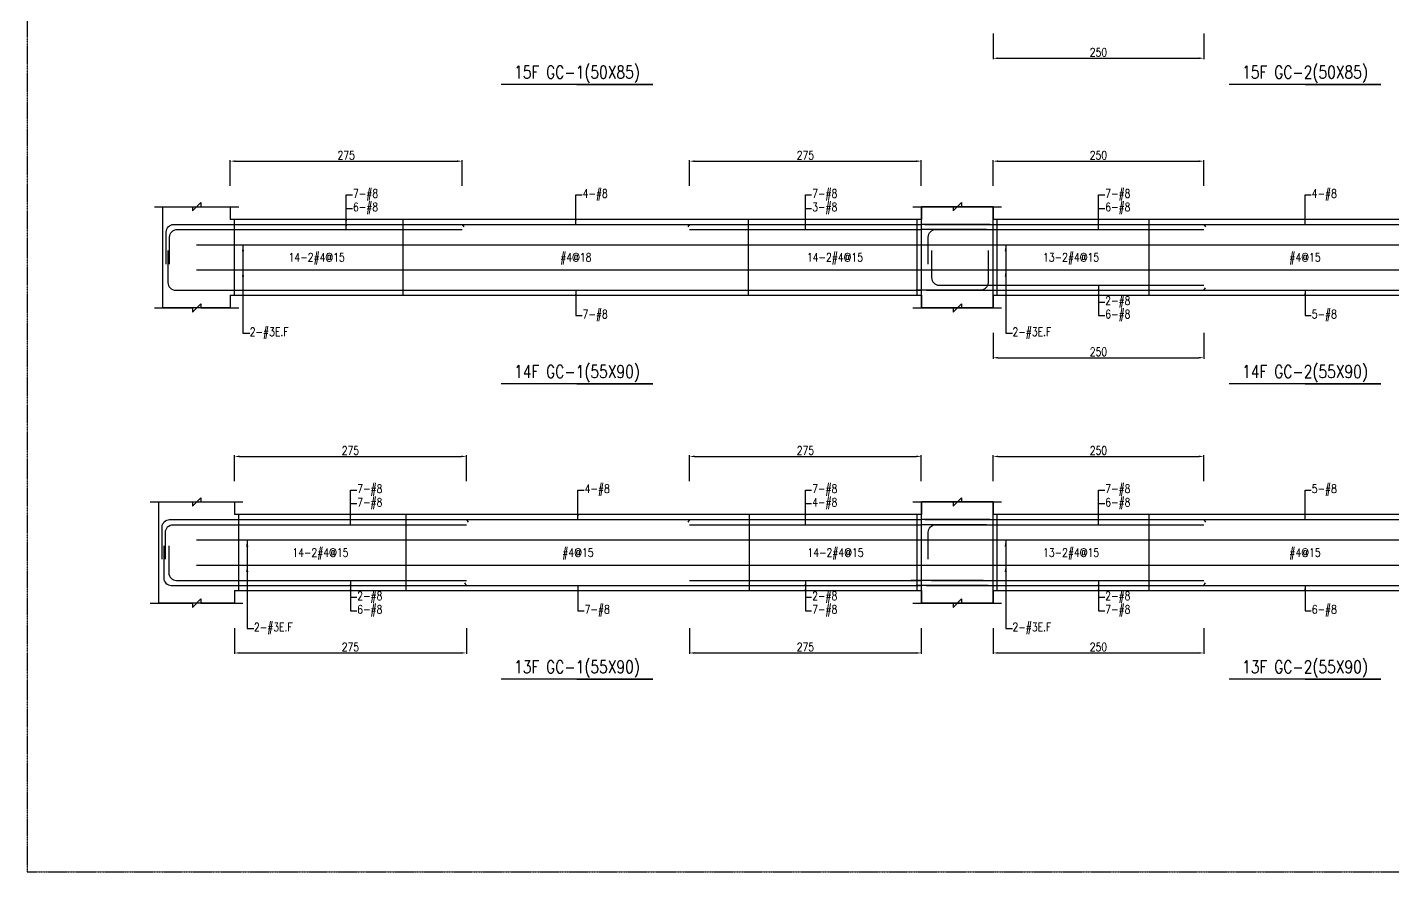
# Model space of a CAD drawing. Header units: millimetres. Extents: x 0 to 84580, y -12276 to 4373.
# Drawn here: x 26145 to 27765, y -6138 to -5137 of the extents above; entities that cross this region are included whole.
import ezdxf
from ezdxf.enums import TextEntityAlignment as Align

# ---------------------------------------------------------------- set-up
doc = ezdxf.new("R2010")
doc.units = ezdxf.units.MM
doc.header["$MEASUREMENT"] = 0
doc.linetypes.add('CENTER', pattern=[2, 1.25, -0.25, 0.25, -0.25])
for name, color, linetype in [('S-DIM', 2, 'Continuous'), ('S-GRID', 1, 'CENTER'), ('S-LEADER', 2, 'Continuous'), ('S-RC', 130, 'Continuous'), ('S-REINF', 6, 'Continuous'), ('S-TEXT', 2, 'Continuous')]:
    doc.layers.add(name, color=color, linetype=linetype)
doc.styles.add('CS4', font='romans.shx', dxfattribs={"width": 0.8, "bigfont": 'lsp.shx'})
doc.styles.get("Standard").update_dxf_attribs({"font": 'arial.ttf'})
doc.dimstyles.new('ISO-25', dxfattribs={"dimtxt": 2.5, "dimasz": 2.5, "dimexe": 1.25, "dimexo": 0.625, "dimtad": 1, "dimtxsty": 'Standard', "dimcen": 2.5, "dimadec": 0, "dimazin": 0, "dimtfac": 1, "dimtmove": 0, "dimatfit": 3, "dimfxl": 0, "dimarcsym": 0})

# ---------------------------------------------------------------- blocks, each defined once
blk = doc.blocks.new('*D1265')
at = {"layer": 'DEFPOINTS', "color": 0, "transparency": 16777216}
for p in [(26665.8, -5645.7), (26390.8, -5675.7), (26665.8, -5675.7)]:
    blk.add_point(p, dxfattribs=at)
at = {"layer": 'S-DIM', "color": 0, "lineweight": -2, "transparency": 16777216}
for p, q in [((26390.8, -5675.1), (26390.8, -5644.4)), ((26396.8, -5645.7), (26659.8, -5645.7)), ((26665.8, -5675.1), (26665.8, -5644.4))]:
    blk.add_line(p, q, dxfattribs=at)
at = {"layer": 'S-DIM', "color": 0, "transparency": 16777216}
for points in [[(26396.8, -5644.7), (26396.8, -5646.7), (26390.8, -5645.7)], [(26659.8, -5644.7), (26659.8, -5646.7), (26665.8, -5645.7)]]:
    blk.add_solid(points, dxfattribs=at)
at = {"layer": 'S-DIM', "color": 0, "transparency": 16777216, "insert": (26528.3, -5638.7), "char_height": 10, "attachment_point": 5, "style": 'CS4'}
blk.add_mtext('275', dxfattribs=at)
blk = doc.blocks.new('*D1266')
at = {"layer": 'DEFPOINTS', "color": 0, "transparency": 16777216}
for p in [(27205.5, -5645.7), (26930.5, -5675.7), (27205.5, -5675.7)]:
    blk.add_point(p, dxfattribs=at)
at = {"layer": 'S-DIM', "color": 0, "lineweight": -2, "transparency": 16777216}
for p, q in [((26930.5, -5675.1), (26930.5, -5644.4)), ((26936.5, -5645.7), (27199.5, -5645.7)), ((27205.5, -5675.1), (27205.5, -5644.4))]:
    blk.add_line(p, q, dxfattribs=at)
at = {"layer": 'S-DIM', "color": 0, "transparency": 16777216}
for points in [[(26936.5, -5644.7), (26936.5, -5646.7), (26930.5, -5645.7)], [(27199.5, -5644.7), (27199.5, -5646.7), (27205.5, -5645.7)]]:
    blk.add_solid(points, dxfattribs=at)
at = {"layer": 'S-DIM', "color": 0, "transparency": 16777216, "insert": (27068, -5638.7), "char_height": 10, "attachment_point": 5, "style": 'CS4'}
blk.add_mtext('275', dxfattribs=at)
blk = doc.blocks.new('*D1267')
at = {"layer": 'DEFPOINTS', "color": 0, "transparency": 16777216}
for p in [(26390.8, -5848.7), (26665.8, -5848.7), (26665.8, -5878.7)]:
    blk.add_point(p, dxfattribs=at)
at = {"layer": 'S-DIM', "color": 0, "lineweight": -2, "transparency": 16777216}
for p, q in [((26390.8, -5849.3), (26390.8, -5879.9)), ((26665.8, -5849.3), (26665.8, -5879.9)), ((26396.8, -5878.7), (26659.8, -5878.7))]:
    blk.add_line(p, q, dxfattribs=at)
at = {"layer": 'S-DIM', "color": 0, "transparency": 16777216}
for points in [[(26396.8, -5877.7), (26396.8, -5879.7), (26390.8, -5878.7)], [(26659.8, -5877.7), (26659.8, -5879.7), (26665.8, -5878.7)]]:
    blk.add_solid(points, dxfattribs=at)
at = {"layer": 'S-DIM', "color": 0, "transparency": 16777216, "insert": (26528.3, -5871.7), "char_height": 10, "attachment_point": 5, "style": 'CS4'}
blk.add_mtext('275', dxfattribs=at)
blk = doc.blocks.new('*D1268')
at = {"layer": 'DEFPOINTS', "color": 0, "transparency": 16777216}
for p in [(26930.5, -5848.7), (27205.5, -5848.7), (27205.5, -5878.7)]:
    blk.add_point(p, dxfattribs=at)
at = {"layer": 'S-DIM', "color": 0, "lineweight": -2, "transparency": 16777216}
for p, q in [((26930.5, -5849.3), (26930.5, -5879.9)), ((27205.5, -5849.3), (27205.5, -5879.9)), ((26936.5, -5878.7), (27199.5, -5878.7))]:
    blk.add_line(p, q, dxfattribs=at)
at = {"layer": 'S-DIM', "color": 0, "transparency": 16777216}
for points in [[(26936.5, -5877.7), (26936.5, -5879.7), (26930.5, -5878.7)], [(27199.5, -5877.7), (27199.5, -5879.7), (27205.5, -5878.7)]]:
    blk.add_solid(points, dxfattribs=at)
at = {"layer": 'S-DIM', "color": 0, "transparency": 16777216, "insert": (27068, -5871.7), "char_height": 10, "attachment_point": 5, "style": 'CS4'}
blk.add_mtext('275', dxfattribs=at)
blk = doc.blocks.new('*D1269')
at = {"layer": 'DEFPOINTS', "color": 0, "transparency": 16777216}
for p in [(26660.8, -5295.7), (26385.8, -5325.7), (26660.8, -5325.7)]:
    blk.add_point(p, dxfattribs=at)
at = {"layer": 'S-DIM', "color": 0, "lineweight": -2, "transparency": 16777216}
for p, q in [((26385.8, -5325.1), (26385.8, -5294.4)), ((26391.8, -5295.7), (26654.8, -5295.7)), ((26660.8, -5325.1), (26660.8, -5294.4))]:
    blk.add_line(p, q, dxfattribs=at)
at = {"layer": 'S-DIM', "color": 0, "transparency": 16777216}
for points in [[(26391.8, -5294.7), (26391.8, -5296.7), (26385.8, -5295.7)], [(26654.8, -5294.7), (26654.8, -5296.7), (26660.8, -5295.7)]]:
    blk.add_solid(points, dxfattribs=at)
at = {"layer": 'S-DIM', "color": 0, "transparency": 16777216, "insert": (26523.3, -5288.7), "char_height": 10, "attachment_point": 5, "style": 'CS4'}
blk.add_mtext('275', dxfattribs=at)
blk = doc.blocks.new('*D1270')
at = {"layer": 'DEFPOINTS', "color": 0, "transparency": 16777216}
for p in [(27205.5, -5295.7), (26930.5, -5325.7), (27205.5, -5325.7)]:
    blk.add_point(p, dxfattribs=at)
at = {"layer": 'S-DIM', "color": 0, "lineweight": -2, "transparency": 16777216}
for p, q in [((26930.5, -5325.1), (26930.5, -5294.4)), ((26936.5, -5295.7), (27199.5, -5295.7)), ((27205.5, -5325.1), (27205.5, -5294.4))]:
    blk.add_line(p, q, dxfattribs=at)
at = {"layer": 'S-DIM', "color": 0, "transparency": 16777216}
for points in [[(26936.5, -5294.7), (26936.5, -5296.7), (26930.5, -5295.7)], [(27199.5, -5294.7), (27199.5, -5296.7), (27205.5, -5295.7)]]:
    blk.add_solid(points, dxfattribs=at)
at = {"layer": 'S-DIM', "color": 0, "transparency": 16777216, "insert": (27068, -5288.7), "char_height": 10, "attachment_point": 5, "style": 'CS4'}
blk.add_mtext('275', dxfattribs=at)
blk = doc.blocks.new('*D1277')
at = {"layer": 'DEFPOINTS', "color": 0, "transparency": 16777216}
for p in [(27540.6, -5645.7), (27290.6, -5675.7), (27540.6, -5675.7)]:
    blk.add_point(p, dxfattribs=at)
at = {"layer": 'S-DIM', "color": 0, "lineweight": -2, "transparency": 16777216}
for p, q in [((27290.6, -5675.1), (27290.6, -5644.4)), ((27296.6, -5645.7), (27534.6, -5645.7)), ((27540.6, -5675.1), (27540.6, -5644.4))]:
    blk.add_line(p, q, dxfattribs=at)
at = {"layer": 'S-DIM', "color": 0, "transparency": 16777216}
for points in [[(27296.6, -5644.7), (27296.6, -5646.7), (27290.6, -5645.7)], [(27534.6, -5644.7), (27534.6, -5646.7), (27540.6, -5645.7)]]:
    blk.add_solid(points, dxfattribs=at)
at = {"layer": 'S-DIM', "color": 0, "transparency": 16777216, "insert": (27415.6, -5638.7), "char_height": 10, "attachment_point": 5, "style": 'CS4'}
blk.add_mtext('250', dxfattribs=at)
blk = doc.blocks.new('*D1279')
at = {"layer": 'DEFPOINTS', "color": 0, "transparency": 16777216}
for p in [(27290.6, -5848.7), (27540.6, -5848.7), (27540.6, -5878.7)]:
    blk.add_point(p, dxfattribs=at)
at = {"layer": 'S-DIM', "color": 0, "lineweight": -2, "transparency": 16777216}
for p, q in [((27290.6, -5849.3), (27290.6, -5879.9)), ((27540.6, -5849.3), (27540.6, -5879.9)), ((27296.6, -5878.7), (27534.6, -5878.7))]:
    blk.add_line(p, q, dxfattribs=at)
at = {"layer": 'S-DIM', "color": 0, "transparency": 16777216}
for points in [[(27296.6, -5877.7), (27296.6, -5879.7), (27290.6, -5878.7)], [(27534.6, -5877.7), (27534.6, -5879.7), (27540.6, -5878.7)]]:
    blk.add_solid(points, dxfattribs=at)
at = {"layer": 'S-DIM', "color": 0, "transparency": 16777216, "insert": (27415.6, -5871.7), "char_height": 10, "attachment_point": 5, "style": 'CS4'}
blk.add_mtext('250', dxfattribs=at)
blk = doc.blocks.new('*D1281')
at = {"layer": 'DEFPOINTS', "color": 0, "transparency": 16777216}
for p in [(27540.6, -5295.7), (27290.6, -5325.7), (27540.6, -5325.7)]:
    blk.add_point(p, dxfattribs=at)
at = {"layer": 'S-DIM', "color": 0, "lineweight": -2, "transparency": 16777216}
for p, q in [((27290.6, -5325.1), (27290.6, -5294.4)), ((27296.6, -5295.7), (27534.6, -5295.7)), ((27540.6, -5325.1), (27540.6, -5294.4))]:
    blk.add_line(p, q, dxfattribs=at)
at = {"layer": 'S-DIM', "color": 0, "transparency": 16777216}
for points in [[(27296.6, -5294.7), (27296.6, -5296.7), (27290.6, -5295.7)], [(27534.6, -5294.7), (27534.6, -5296.7), (27540.6, -5295.7)]]:
    blk.add_solid(points, dxfattribs=at)
at = {"layer": 'S-DIM', "color": 0, "transparency": 16777216, "insert": (27415.6, -5288.7), "char_height": 10, "attachment_point": 5, "style": 'CS4'}
blk.add_mtext('250', dxfattribs=at)
blk = doc.blocks.new('*D1283')
at = {"layer": 'DEFPOINTS', "color": 0, "transparency": 16777216}
for p in [(27290.6, -5498.7), (27540.6, -5498.7), (27540.6, -5528.7)]:
    blk.add_point(p, dxfattribs=at)
at = {"layer": 'S-DIM', "color": 0, "lineweight": -2, "transparency": 16777216}
for p, q in [((27290.6, -5499.3), (27290.6, -5529.9)), ((27540.6, -5499.3), (27540.6, -5529.9)), ((27296.6, -5528.7), (27534.6, -5528.7))]:
    blk.add_line(p, q, dxfattribs=at)
at = {"layer": 'S-DIM', "color": 0, "transparency": 16777216}
for points in [[(27296.6, -5527.7), (27296.6, -5529.7), (27290.6, -5528.7)], [(27534.6, -5527.7), (27534.6, -5529.7), (27540.6, -5528.7)]]:
    blk.add_solid(points, dxfattribs=at)
at = {"layer": 'S-DIM', "color": 0, "transparency": 16777216, "insert": (27415.6, -5521.7), "char_height": 10, "attachment_point": 5, "style": 'CS4'}
blk.add_mtext('250', dxfattribs=at)
blk = doc.blocks.new('*D1287')
at = {"layer": 'DEFPOINTS', "color": 0, "transparency": 16777216}
for p in [(27290.6, -5143.7), (27540.6, -5143.7), (27540.6, -5173.7)]:
    blk.add_point(p, dxfattribs=at)
at = {"layer": 'S-DIM', "color": 0, "lineweight": -2, "transparency": 16777216}
for p, q in [((27290.6, -5144.3), (27290.6, -5174.9)), ((27540.6, -5144.3), (27540.6, -5174.9)), ((27296.6, -5173.7), (27534.6, -5173.7))]:
    blk.add_line(p, q, dxfattribs=at)
at = {"layer": 'S-DIM', "color": 0, "transparency": 16777216}
for points in [[(27296.6, -5172.7), (27296.6, -5174.7), (27290.6, -5173.7)], [(27534.6, -5172.7), (27534.6, -5174.7), (27540.6, -5173.7)]]:
    blk.add_solid(points, dxfattribs=at)
at = {"layer": 'S-DIM', "color": 0, "transparency": 16777216, "insert": (27415.6, -5166.7), "char_height": 10, "attachment_point": 5, "style": 'CS4'}
blk.add_mtext('250', dxfattribs=at)

msp = doc.modelspace()

# ---------------------------------------------------------------- linework, layer by layer
at = {"layer": 'S-GRID'}
msp.add_lwpolyline([(26145, -6138), (29374, -6138), (29374, -4069), (26145, -4069), (26145, -6138)], dxfattribs=at)
at = {"layer": 'S-RC'}
for points in [[(26796.98, -5204.682), (26886.98, -5204.682), (26706.98, -5204.682)], [(27660.63, -5204.682), (27750.63, -5204.682), (27570.63, -5204.682)], [(26295.83, -5349.682), (26340.83, -5349.691), (26340.829, -5354.691), (26350.831, -5344.693), (26350.83, -5349.693), (26395.83, -5349.702)], [(27195.53, -5349.682), (27243.13, -5349.692), (27243.129, -5354.692), (27253.131, -5344.693), (27253.13, -5349.693), (27300.73, -5349.703)], [(27195.63, -5349.682), (27243.13, -5349.692), (27243.129, -5354.692), (27253.131, -5344.693), (27253.13, -5349.693), (27300.63, -5349.703)], [(26385.83, -5454.682), (26385.83, -5469.682), (26305.83, -5469.682), (26305.83, -5349.682), (26385.83, -5349.682), (26385.83, -5364.682)], [(27205.53, -5454.682), (27205.53, -5469.682), (27290.73, -5469.682), (27290.73, -5349.682), (27205.53, -5349.682), (27205.53, -5364.682)], [(27290.63, -5454.682), (27290.63, -5469.682), (27205.63, -5469.682), (27205.63, -5349.682), (27290.63, -5349.682), (27290.63, -5364.682)], [(27205.53, -5364.682), (26385.83, -5364.682)], [(28030.63, -5364.682), (27290.63, -5364.682)], [(26385.83, -5454.682), (27205.53, -5454.682)], [(27290.63, -5454.682), (28030.63, -5454.682)], [(26295.83, -5469.682), (26340.83, -5469.691), (26340.829, -5474.691), (26350.831, -5464.693), (26350.83, -5469.693), (26395.83, -5469.702)], [(27195.53, -5469.682), (27243.13, -5469.692), (27243.129, -5474.692), (27253.131, -5464.693), (27253.13, -5469.693), (27300.73, -5469.703)], [(27195.63, -5469.682), (27243.13, -5469.692), (27243.129, -5474.692), (27253.131, -5464.693), (27253.13, -5469.693), (27300.63, -5469.703)], [(26796.98, -5559.682), (26886.98, -5559.682), (26706.98, -5559.682)], [(27660.63, -5559.682), (27750.63, -5559.682), (27570.63, -5559.682)], [(26290.83, -5699.682), (26340.83, -5699.692), (26340.829, -5704.692), (26350.831, -5694.694), (26350.83, -5699.694), (26400.83, -5699.704)], [(26390.83, -5804.682), (26390.83, -5819.682), (26300.83, -5819.682), (26300.83, -5699.682), (26390.83, -5699.682), (26390.83, -5714.682)], [(27195.53, -5699.682), (27243.13, -5699.692), (27243.129, -5704.692), (27253.131, -5694.693), (27253.13, -5699.693), (27300.73, -5699.703)], [(27195.63, -5699.682), (27243.13, -5699.692), (27243.129, -5704.692), (27253.131, -5694.693), (27253.13, -5699.693), (27300.63, -5699.703)], [(27205.53, -5804.682), (27205.53, -5819.682), (27290.73, -5819.682), (27290.73, -5699.682), (27205.53, -5699.682), (27205.53, -5714.682)], [(27290.63, -5804.682), (27290.63, -5819.682), (27205.63, -5819.682), (27205.63, -5699.682), (27290.63, -5699.682), (27290.63, -5714.682)], [(27205.53, -5714.682), (26390.83, -5714.682)], [(28030.63, -5714.682), (27290.63, -5714.682)], [(26390.83, -5804.682), (27205.53, -5804.682)], [(27290.63, -5804.682), (28030.63, -5804.682)], [(26290.83, -5819.682), (26340.83, -5819.692), (26340.829, -5824.692), (26350.831, -5814.694), (26350.83, -5819.694), (26400.83, -5819.704)], [(27195.53, -5819.682), (27243.13, -5819.692), (27243.129, -5824.692), (27253.131, -5814.693), (27253.13, -5819.693), (27300.73, -5819.703)], [(27195.63, -5819.682), (27243.13, -5819.692), (27243.129, -5824.692), (27253.131, -5814.693), (27253.13, -5819.693), (27300.63, -5819.703)], [(26796.98, -5909.682), (26886.98, -5909.682), (26706.98, -5909.682)], [(27660.63, -5909.682), (27750.63, -5909.682), (27570.63, -5909.682)]]:
    msp.add_lwpolyline(points, dxfattribs=at)
at = {"layer": 'S-REINF'}
for points in [[(26309.83, -5417.682), (26309.83, -5379.682, -0.41421356), (26318.83, -5370.682), (26385.83, -5370.682)], [(26313.83, -5417.682), (26313.83, -5385.682, -0.41421356), (26322.83, -5376.682), (26385.83, -5376.682)], [(27213.63, -5417.682), (27213.63, -5385.682, -0.41421356), (27222.63, -5376.682), (27290.63, -5376.682)], [(26311.83, -5401.682), (26311.83, -5439.682, 0.41421356), (26320.83, -5448.682), (26385.83, -5448.682)], [(27284.73, -5401.682), (27284.73, -5439.682, -0.41421356), (27275.73, -5448.682), (27199.53, -5448.682)], [(27217.63, -5401.682), (27217.63, -5433.682, 0.41421356), (27226.63, -5442.682), (27290.63, -5442.682)], [(26304.83, -5767.682), (26304.83, -5729.682, -0.41421356), (26313.83, -5720.682), (26390.83, -5720.682)], [(26308.83, -5767.682), (26308.83, -5735.682, -0.41421356), (26317.83, -5726.682), (26390.83, -5726.682)], [(27213.63, -5767.682), (27213.63, -5735.682, -0.41421356), (27222.63, -5726.682), (27290.63, -5726.682)], [(26306.83, -5751.682), (26306.83, -5789.682, 0.41421356), (26315.83, -5798.682), (26390.83, -5798.682)], [(26312.83, -5751.682), (26312.83, -5783.682, 0.41421356), (26321.83, -5792.682), (26390.83, -5792.682)]]:
    msp.add_lwpolyline(points, format="xyb", dxfattribs=at)
for points in [[(26385.83, -5370.682), (26660.83, -5370.682)], [(26385.83, -5376.682), (26660.83, -5376.682)], [(26660.83, -5370.682), (26662.83, -5373.682)], [(26660.83, -5370.682), (26930.53, -5370.682)], [(26930.53, -5370.682), (26928.53, -5373.682)], [(26930.53, -5370.682), (27205.53, -5370.682)], [(26930.53, -5376.682), (27205.53, -5376.682)], [(27286.73, -5370.682), (27205.53, -5370.682)], [(27282.73, -5376.682), (27205.53, -5376.682)], [(27209.63, -5370.682), (27290.63, -5370.682)], [(27290.63, -5370.682), (27540.63, -5370.682)], [(27290.63, -5376.682), (27540.63, -5376.682)], [(27540.63, -5370.682), (27542.63, -5373.682)], [(27540.63, -5370.682), (27780.63, -5370.682)], [(26385.83, -5448.682), (27205.53, -5448.682)], [(27211.63, -5448.682), (27290.63, -5448.682)], [(27290.63, -5442.682), (27540.63, -5442.682)], [(27290.63, -5448.682), (27540.63, -5448.682)], [(27540.63, -5448.682), (27542.63, -5445.682)], [(27540.63, -5448.682), (27780.63, -5448.682)], [(26390.83, -5720.682), (26665.83, -5720.682)], [(26390.83, -5726.682), (26665.83, -5726.682)], [(26665.83, -5720.682), (26667.83, -5723.682)], [(26665.83, -5720.682), (26930.53, -5720.682)], [(26930.53, -5720.682), (26928.53, -5723.682)], [(26930.53, -5720.682), (27205.53, -5720.682)], [(26930.53, -5726.682), (27205.53, -5726.682)], [(27286.73, -5720.682), (27205.53, -5720.682)], [(27282.73, -5726.682), (27205.53, -5726.682)], [(27209.63, -5720.682), (27290.63, -5720.682)], [(27290.63, -5720.682), (27540.63, -5720.682)], [(27290.63, -5726.682), (27540.63, -5726.682)], [(27540.63, -5720.682), (27542.63, -5723.682)], [(27540.63, -5720.682), (27780.63, -5720.682)], [(26390.83, -5792.682), (26665.83, -5792.682)], [(26665.83, -5798.682), (26663.83, -5795.682)], [(26930.53, -5792.682), (27205.53, -5792.682)], [(27278.73, -5792.682), (27193.53, -5792.682)], [(27217.63, -5792.682), (27290.63, -5792.682)], [(27290.63, -5792.682), (27540.63, -5792.682)], [(27540.63, -5798.682), (27542.63, -5795.682)], [(26390.83, -5798.682), (26665.83, -5798.682)], [(26665.83, -5798.682), (26930.53, -5798.682)], [(26930.53, -5798.682), (27205.53, -5798.682)], [(27284.73, -5798.682), (27199.53, -5798.682)], [(27211.63, -5798.682), (27290.63, -5798.682)], [(27290.63, -5798.682), (27540.63, -5798.682)], [(27540.63, -5798.682), (27780.63, -5798.682)]]:
    msp.add_lwpolyline(points, dxfattribs=at)
at = {"layer": 'S-REINF', "color": 1}
for points in [[(26390.83, -5454.682), (26390.83, -5364.682)], [(26590.755, -5454.682), (26590.755, -5364.682)], [(27000.605, -5454.682), (27000.605, -5364.682)], [(27200.53, -5454.682), (27200.53, -5364.682)], [(27295.63, -5454.682), (27295.63, -5364.682)], [(27475.63, -5454.682), (27475.63, -5364.682)], [(26345.83, -5394.682), (27248.13, -5394.682)], [(27248.13, -5394.682), (28073.13, -5394.682)], [(26345.83, -5424.682), (27248.13, -5424.682)], [(27248.13, -5424.682), (28073.13, -5424.682)], [(26395.83, -5804.682), (26395.83, -5714.682)], [(26594.505, -5804.682), (26594.505, -5714.682)], [(27001.855, -5804.682), (27001.855, -5714.682)], [(27200.53, -5804.682), (27200.53, -5714.682)], [(27295.63, -5804.682), (27295.63, -5714.682)], [(27475.63, -5804.682), (27475.63, -5714.682)], [(26345.83, -5744.682), (27248.13, -5744.682)], [(27248.13, -5744.682), (28073.13, -5744.682)], [(26345.83, -5774.682), (27248.13, -5774.682)], [(27248.13, -5774.682), (28073.13, -5774.682)]]:
    msp.add_lwpolyline(points, dxfattribs=at)

# ---------------------------------------------------------------- texts
at = {"layer": 'S-LEADER', "char_height": 10, "attachment_point": 4, "style": 'CS4'}
for s, insert in [('7-#8', (26531.33, -5335.682)), ('4-#8', (26803.68, -5335.682)), ('7-#8', (27076.03, -5335.682)), ('7-#8', (27423.63, -5335.682)), ('4-#8', (27668.63, -5335.682)), ('6-#8', (26531.33, -5351.682)), ('3-#8', (27076.03, -5351.682)), ('6-#8', (27423.63, -5351.682)), ('2-#8', (27423.63, -5462.682)), ('7-#8', (26803.68, -5478.682)), ('6-#8', (27423.63, -5478.682)), ('5-#8', (27668.63, -5478.682)), ('7-#8', (26536.33, -5685.682)), ('4-#8', (26806.18, -5685.682)), ('7-#8', (27076.03, -5685.682)), ('7-#8', (27423.63, -5685.682)), ('5-#8', (27668.63, -5685.682)), ('7-#8', (26536.33, -5701.682)), ('4-#8', (27076.03, -5701.682)), ('6-#8', (27423.63, -5701.682)), ('2-#8', (26536.33, -5812.682)), ('2-#8', (27076.03, -5812.682)), ('2-#8', (27423.63, -5812.682)), ('6-#8', (26536.33, -5828.682)), ('7-#8', (26806.18, -5828.682)), ('7-#8', (27076.03, -5828.682)), ('7-#8', (27423.63, -5828.682)), ('6-#8', (27668.63, -5828.682))]:
    msp.add_mtext(s, dxfattribs=dict(at, insert=insert))
at = {"layer": 'S-LEADER', "color": 3, "char_height": 10, "attachment_point": 4, "style": 'CS4'}
for insert in [(26408.83, -5499.682), (27313.63, -5499.682), (26413.83, -5849.682), (27313.63, -5849.682)]:
    msp.add_mtext('2-#3E.F', dxfattribs=dict(at, insert=insert))
at = {"layer": 'S-RC', "style": 'CS4', "width": 0.8}
for s, p in [('15F GC-1(50X85)', (26796.98, -5197.682)), ('15F GC-2(50X85)', (27660.63, -5197.682)), ('14F GC-1(55X90)', (26796.98, -5552.682)), ('14F GC-2(55X90)', (27660.63, -5552.682)), ('13F GC-1(55X90)', (26796.98, -5902.682)), ('13F GC-2(55X90)', (27660.63, -5902.682))]:
    msp.add_text(s, height=15, dxfattribs=at).set_placement(p, align=Align.CENTER)
at = {"layer": 'S-TEXT', "color": 1, "style": 'CS4', "width": 0.8}
for s, p in [('14-2#4@15', (26488.292, -5414.682)), ('#4@18', (26795.68, -5414.682)), ('14-2#4@15', (27103.067, -5414.682)), ('13-2#4@15', (27383.13, -5414.682)), ('#4@15', (27660.63, -5414.682)), ('14-2#4@15', (26492.667, -5764.682)), ('#4@15', (26798.18, -5764.682)), ('14-2#4@15', (27103.692, -5764.682)), ('13-2#4@15', (27383.13, -5764.682)), ('#4@15', (27660.63, -5764.682))]:
    msp.add_text(s, height=10, dxfattribs=at).set_placement(p, align=Align.CENTER)

# ---------------------------------------------------------------- dimensions: what is measured, and where the dimension line sits
at = {"layer": 'S-DIM'}
for p1, p2, distance, picture, middle in [((27290.63, -5143.682), (27540.63, -5143.682), -30, '*D1287', (27415.63, -5166.682)), ((26385.83, -5325.682), (26660.83, -5325.682), 30, '*D1269', (26523.33, -5288.682)), ((26930.53, -5325.682), (27205.53, -5325.682), 30, '*D1270', (27068.03, -5288.682)), ((27290.63, -5325.682), (27540.63, -5325.682), 30, '*D1281', (27415.63, -5288.682)), ((27290.63, -5498.682), (27540.63, -5498.682), -30, '*D1283', (27415.63, -5521.682)), ((26390.83, -5675.682), (26665.83, -5675.682), 30, '*D1265', (26528.33, -5638.682)), ((26930.53, -5675.682), (27205.53, -5675.682), 30, '*D1266', (27068.03, -5638.682)), ((27290.63, -5675.682), (27540.63, -5675.682), 30, '*D1277', (27415.63, -5638.682)), ((26390.83, -5848.682), (26665.83, -5848.682), -30, '*D1267', (26528.33, -5871.682)), ((26930.53, -5848.682), (27205.53, -5848.682), -30, '*D1268', (27068.03, -5871.682)), ((27290.63, -5848.682), (27540.63, -5848.682), -30, '*D1279', (27415.63, -5871.682))]:
    dim = msp.add_aligned_dim(p1=p1, p2=p2, distance=distance, dimstyle='ISO-25', override={"dimtxt": 10, "dimasz": 6, "dimgap": 2, "dimtxsty": 'CS4'}, dxfattribs=at)
    dim.commit()
    dim.dimension.update_dxf_attribs({"geometry": picture, "text_midpoint": middle})

# ---------------------------------------------------------------- leaders
at = {"layer": 'S-LEADER', "annotation_type": 0, "has_hookline": 1, "hookline_direction": 0}
for points, override, text_width in [([(26523.33, -5370.682), (26523.33, -5335.682), (26530.705, -5335.682)], {"dimasz": 6, "dimtad": 0}, 30.857), ([(26795.68, -5370.682), (26795.68, -5335.682), (26803.055, -5335.682)], {"dimasz": 6, "dimtad": 0}, 30.857), ([(27068.03, -5370.682), (27068.03, -5335.682), (27075.405, -5335.682)], {"dimasz": 6, "dimtad": 0}, 30.857), ([(27415.63, -5370.682), (27415.63, -5335.682), (27423.005, -5335.682)], {"dimasz": 6, "dimtad": 0}, 30.857), ([(27660.63, -5370.682), (27660.63, -5335.682), (27668.005, -5335.682)], {"dimasz": 6, "dimtad": 0}, 30.857), ([(26523.33, -5376.682), (26523.33, -5351.682), (26530.705, -5351.682)], {"dimasz": 6, "dimtad": 0}, 30.476), ([(27068.03, -5376.682), (27068.03, -5351.682), (27075.405, -5351.682)], {"dimasz": 6, "dimtad": 0}, 30.857), ([(27415.63, -5376.682), (27415.63, -5351.682), (27423.005, -5351.682)], {"dimasz": 6, "dimtad": 0}, 30.476), ([(26400.83, -5424.682), (26400.83, -5499.682), (26408.205, -5499.682)], {"dimasz": 8, "dimtad": 0}, 49.524), ([(27305.63, -5424.682), (27305.63, -5499.682), (27313.005, -5499.682)], {"dimasz": 8, "dimtad": 0}, 49.524), ([(26795.68, -5448.682), (26795.68, -5478.682), (26803.055, -5478.682)], {"dimasz": 6, "dimtad": 0}, 30.857), ([(27415.63, -5442.682), (27415.63, -5462.682), (27423.005, -5462.682)], {"dimasz": 6, "dimtad": 0}, 30.857), ([(27415.63, -5448.682), (27415.63, -5478.682), (27423.005, -5478.682)], {"dimasz": 6, "dimtad": 0}, 30.476), ([(27660.63, -5448.682), (27660.63, -5478.682), (27668.005, -5478.682)], {"dimasz": 6, "dimtad": 0}, 30.857), ([(26528.33, -5720.682), (26528.33, -5685.682), (26535.705, -5685.682)], {"dimasz": 6, "dimtad": 0}, 30.857), ([(26798.18, -5720.682), (26798.18, -5685.682), (26805.555, -5685.682)], {"dimasz": 6, "dimtad": 0}, 30.857), ([(27068.03, -5720.682), (27068.03, -5685.682), (27075.405, -5685.682)], {"dimasz": 6, "dimtad": 0}, 30.857), ([(27415.63, -5720.682), (27415.63, -5685.682), (27423.005, -5685.682)], {"dimasz": 6, "dimtad": 0}, 30.857), ([(27660.63, -5720.682), (27660.63, -5685.682), (27668.005, -5685.682)], {"dimasz": 6, "dimtad": 0}, 30.857), ([(26528.33, -5726.682), (26528.33, -5701.682), (26535.705, -5701.682)], {"dimasz": 6, "dimtad": 0}, 30.857), ([(27068.03, -5726.682), (27068.03, -5701.682), (27075.405, -5701.682)], {"dimasz": 6, "dimtad": 0}, 30.857), ([(27415.63, -5726.682), (27415.63, -5701.682), (27423.005, -5701.682)], {"dimasz": 6, "dimtad": 0}, 30.476), ([(26405.83, -5774.682), (26405.83, -5849.682), (26413.205, -5849.682)], {"dimasz": 8, "dimtad": 0}, 49.524), ([(27305.63, -5774.682), (27305.63, -5849.682), (27313.005, -5849.682)], {"dimasz": 8, "dimtad": 0}, 49.524), ([(26528.33, -5792.682), (26528.33, -5812.682), (26535.705, -5812.682)], {"dimasz": 6, "dimtad": 0}, 30.857), ([(27068.03, -5792.682), (27068.03, -5812.682), (27075.405, -5812.682)], {"dimasz": 6, "dimtad": 0}, 30.857), ([(27415.63, -5792.682), (27415.63, -5812.682), (27423.005, -5812.682)], {"dimasz": 6, "dimtad": 0}, 30.857), ([(26528.33, -5798.682), (26528.33, -5828.682), (26535.705, -5828.682)], {"dimasz": 6, "dimtad": 0}, 30.476), ([(26798.18, -5798.682), (26798.18, -5828.682), (26805.555, -5828.682)], {"dimasz": 6, "dimtad": 0}, 30.857), ([(27068.03, -5798.682), (27068.03, -5828.682), (27075.405, -5828.682)], {"dimasz": 6, "dimtad": 0}, 30.857), ([(27415.63, -5798.682), (27415.63, -5828.682), (27423.005, -5828.682)], {"dimasz": 6, "dimtad": 0}, 30.857), ([(27660.63, -5798.682), (27660.63, -5828.682), (27668.005, -5828.682)], {"dimasz": 6, "dimtad": 0}, 30.476)]:
    msp.add_leader(points, dimstyle='ISO-25', override=override, dxfattribs=dict(at, text_width=text_width))
at = {"layer": 'S-LEADER'}
for points in [[(26400.83, -5394.682), (26400.83, -5499.682), (26408.83, -5499.682)], [(27305.63, -5394.682), (27305.63, -5499.682), (27313.63, -5499.682)], [(26405.83, -5744.682), (26405.83, -5849.682), (26413.83, -5849.682)], [(27305.63, -5744.682), (27305.63, -5849.682), (27313.63, -5849.682)]]:
    msp.add_leader(points, dimstyle='ISO-25', override={"dimasz": 8}, dxfattribs=at)

doc.saveas('drawing.dxf')
